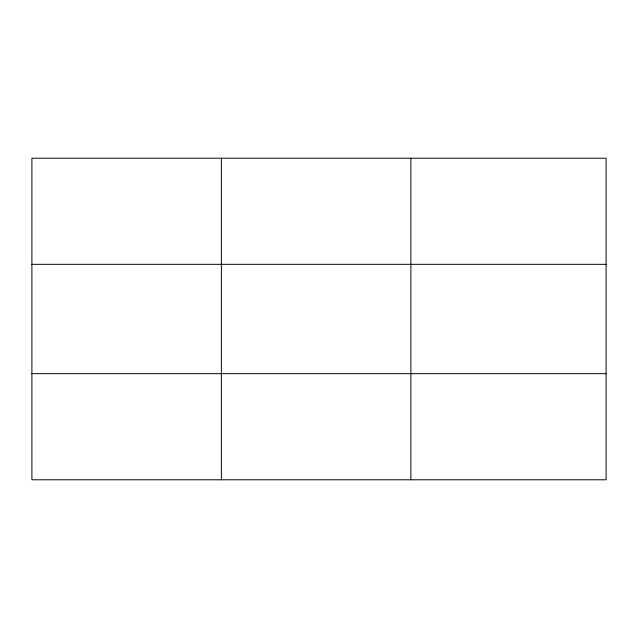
<?xml version="1.0" encoding="UTF-8"?>
<svg xmlns="http://www.w3.org/2000/svg" width="638" height="638" viewBox="0 0 638 638"><rect width="100%" height="100%" fill="white"/><g stroke="black" fill="none" stroke-linecap="round" stroke-linejoin="round"><path stroke-width="0.96" d="M221.386 158.216L221.386 479.784M410.872 158.216L410.872 479.784M606.1 264.331L606.1 158.216L31.9 158.216L31.9 479.784L606.1 479.784L606.1 264.331L31.9 264.331M31.9 373.669L606.1 373.669"/></g></svg>
